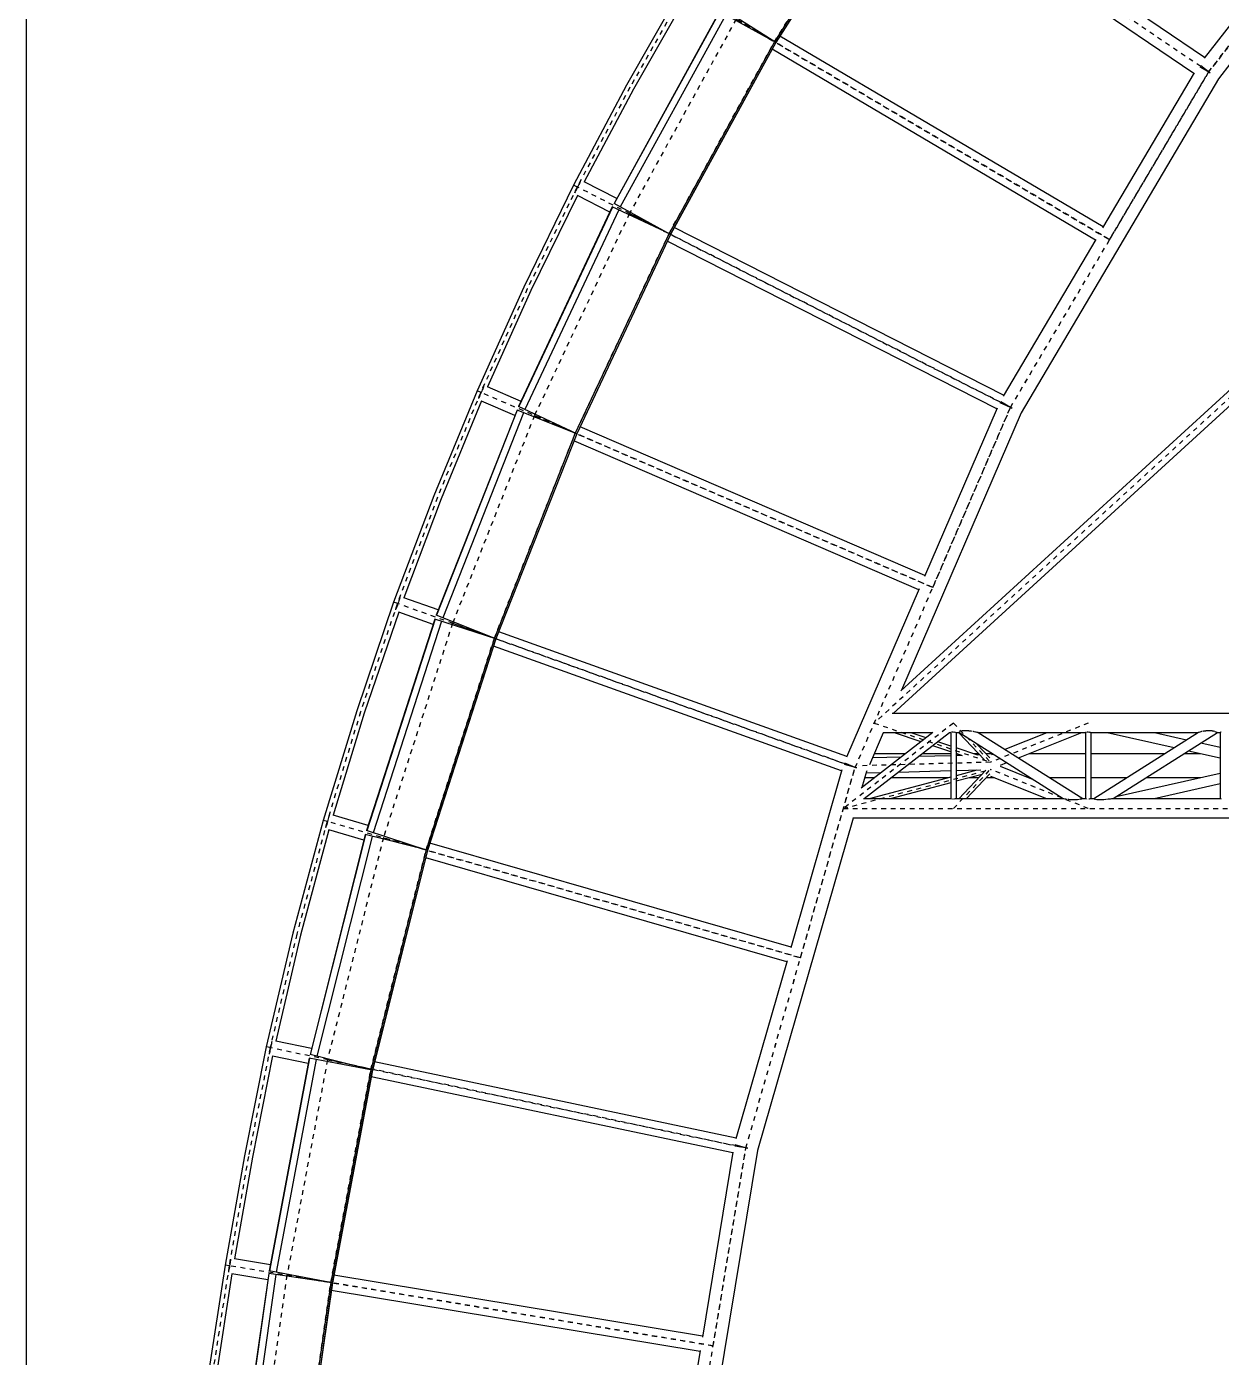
# Model space of a CAD drawing. Header units: millimetres. Extents: x 149919 to 150445, y 136651 to 136866.
# Drawn here: x 150191.66 to 150216.85, y 136795.3 to 136823.36 of the extents above; entities that cross this region are included whole.
import ezdxf

# ---------------------------------------------------------------- set-up
doc = ezdxf.new("R2010")
doc.units = ezdxf.units.MM
doc.header["$LTSCALE"] = 0.25
doc.linetypes.add('CENTER', pattern=[50.8, 31.75, -6.35, 6.35, -6.35])
doc.linetypes.add('XKITLINE00', pattern=[0])

# ---------------------------------------------------------------- blocks, each defined once
blk = doc.blocks.new('çatıı')
at = {"color": 8, "linetype": 'CENTER'}
for p, q in [((7476.9, 17203.1), (7977.9, 17849.7)), ((7476.9, 17203.1), (7977.9, 17849.7)), ((7476.9, 17203.1), (6629, 17778.9)), ((7476.9, 17203.1), (6731.1, 17709.5)), ((6561.5, 17267), (6808.7, 17656.9)), ((6374.4, 17377.5), (6256.8, 17170.9)), ((7268.1, 16849.5), (6374.4, 17377.5)), ((7602.2, 17364.7), (7476.9, 17203.1)), ((6480.8, 17314.6), (6255.7, 16904.8)), ((6480.8, 17314.6), (7268.1, 16849.5)), ((8366.9, 17290.3), (6771.7, 15830.3)), ((6339.3, 16862.3), (6561.5, 17267)), ((7059.2, 16496), (7476.9, 17203.1)), ((7059.2, 16496), (7476.9, 17203.1)), ((7268.1, 16849.5), (7476.9, 17203.1)), ((6256.8, 17170.9), (6145.7, 16960.8)), ((6145.7, 16960.8), (6040.5, 16745.9)), ((7059.2, 16496), (6145.7, 16960.8)), ((6255.7, 16904.8), (6055.6, 16478.7)), ((6255.7, 16904.8), (7059.2, 16496)), ((6141.7, 16441.6), (6339.3, 16862.3)), ((7059.2, 16496), (7268.1, 16849.5)), ((6040.5, 16745.9), (5942.2, 16527.7)), ((5942.2, 16527.7), (5850.9, 16306.5)), ((6895.4, 16116.4), (5942.2, 16527.7)), ((6055.6, 16478.7), (5882.9, 16040.9)), ((6055.6, 16478.7), (6895.4, 16116.4)), ((6731.6, 15736.8), (7059.2, 16496)), ((6731.6, 15736.8), (7059.2, 16496)), ((6895.4, 16116.4), (7059.2, 16496)), ((5971.1, 16009.3), (6141.7, 16441.6)), ((5850.9, 16306.5), (5766.6, 16082.5)), ((6731.6, 15736.8), (6895.4, 16116.4)), ((5766.6, 16082.5), (5688.8, 15853.9)), ((6731.6, 15736.8), (5766.6, 16082.5)), ((5882.9, 16040.9), (5737, 15588.7)), ((5882.9, 16040.9), (6731.6, 15736.8)), ((5827.2, 15563), (5971.1, 16009.3)), ((5688.8, 15853.9), (5618.4, 15622.9)), ((6938.8, 15830.3), (6706.7, 15650.3)), ((6771.7, 15830.3), (7017.1, 15747.8)), ((6938.8, 15830.3), (7017.1, 15747.8)), ((7223, 15830.3), (7017.1, 15747.8)), ((7017.1, 15747.8), (6739.2, 15740.3)), ((6501.3, 14934.7), (6731.6, 15736.8)), ((6501.3, 14934.7), (6731.6, 15736.8)), ((6616.5, 15335.7), (6731.6, 15736.8)), ((6706.7, 15650.3), (7017.1, 15732.8)), ((6938.8, 15650.3), (7017.1, 15732.8)), ((7223, 15650.3), (7017.1, 15732.8)), ((6706.7, 15650.3), (7574.7, 15650.3)), ((5618.4, 15622.9), (5554.5, 15385.5)), ((6616.5, 15335.7), (5618.4, 15622.9)), ((5737, 15588.7), (5619.2, 15120.6)), ((5737, 15588.7), (6616.5, 15335.7)), ((5710.5, 15099.5), (5827.2, 15563)), ((5554.5, 15385.5), (5498.4, 15146.1)), ((6501.3, 14934.7), (6616.5, 15335.7)), ((5498.4, 15146.1), (5452.6, 14916.7)), ((6501.3, 14934.7), (5498.4, 15146.1)), ((5619.2, 15120.6), (5533.8, 14666.2)), ((5619.2, 15120.6), (6501.3, 14934.7)), ((5626.2, 14651), (5710.5, 15099.5)), ((6363.3, 14100.3), (6501.3, 14934.7)), ((6363.3, 14100.3), (6501.3, 14934.7)), ((6432.3, 14517.5), (6501.3, 14934.7)), ((5452.6, 14916.7), (5411.9, 14686.4)), ((5411.9, 14686.4), (5376.3, 14455.4)), ((6432.3, 14517.5), (5411.9, 14686.4)), ((5533.8, 14666.2), (5468.4, 14208.7)), ((5533.8, 14666.2), (6432.4, 14517.5)), ((5561.1, 14196.1), (5626.2, 14651)), ((6363.3, 14100.3), (6432.3, 14517.5))]:
    blk.add_line(p, q, dxfattribs=at)
at = {"color": 8, "linetype": 'XKITLINE00'}
for p, q in [((6808.7, 17656.9), (6561.5, 17267)), ((6811.3, 17655), (6564.3, 17265.4)), ((6811.5, 17655), (6564.4, 17265.3)), ((7445.5, 17199.9), (6800.6, 17637.8)), ((7468.3, 17233.4), (6878.1, 17634.3)), ((6367.2, 17381.7), (6249.4, 17175)), ((6373.7, 17359.2), (6264.1, 17166.9)), ((7569, 17363.4), (7467.5, 17232.4)), ((6445.7, 17330.6), (6223.5, 16925.9)), ((6446.1, 17330.3), (6223.9, 16925.7)), ((6458.7, 17323.4), (6236.5, 16918.8)), ((6564.3, 17265.4), (6445.7, 17330.6)), ((6564.2, 17265.2), (6449.9, 17337.7)), ((6561.5, 17267), (6339.3, 16862.3)), ((6564.2, 17265.2), (6342.2, 16861)), ((6564.4, 17265.3), (6342.3, 16860.8)), ((7254.4, 16876.3), (6573, 17278.9)), ((7254.4, 16876.3), (6573, 17278.9)), ((7549.9, 17255.8), (7498, 17188.8)), ((7238, 16848.5), (6556.6, 17251.1)), ((7238, 16848.5), (6556.6, 17251.1)), ((7446.3, 17201.1), (7253.4, 16874.7)), ((7480.4, 17201.1), (7459.1, 17213.6)), ((7480.1, 17200.6), (7460.6, 17215.8)), ((7472.1, 17206.8), (7471.7, 17206.2)), ((7472.4, 17206.6), (7472, 17206)), ((6249.4, 17175), (6138.2, 16964.6)), ((7498, 17188.8), (7081.9, 16484.4)), ((6264.1, 17166.9), (6160.7, 16971.2)), ((6138.2, 16964.6), (6032.9, 16749.4)), ((6146.5, 16960.4), (6138.2, 16964.6)), ((6146.5, 16960.4), (6138.2, 16964.6)), ((6140.1, 16948.6), (6139.9, 16948.3)), ((6141.1, 16950.3), (6140.1, 16948.6)), ((6140.3, 16949), (6140.2, 16948.9)), ((6141.3, 16950.7), (6140.3, 16949)), ((6142.3, 16952.4), (6141.1, 16950.3)), ((6142.4, 16952.7), (6141.3, 16950.7)), ((6143.7, 16954.9), (6142.3, 16952.4)), ((6143.8, 16955.1), (6142.4, 16952.7)), ((6145.1, 16957.6), (6143.7, 16954.9)), ((6145.1, 16957.7), (6143.8, 16955.1)), ((6146.6, 16960.4), (6145.1, 16957.6)), ((6146.5, 16960.4), (6145.1, 16957.7)), ((6147.9, 16963.1), (6146.5, 16960.4)), ((6148, 16963.2), (6146.6, 16960.4)), ((6149.2, 16965.7), (6147.9, 16963.1)), ((6149.3, 16965.9), (6148, 16963.2)), ((6150.3, 16968.2), (6149.2, 16965.7)), ((6150.5, 16968.4), (6149.3, 16965.9)), ((6151.3, 16970.3), (6150.3, 16968.2)), ((6151.5, 16970.7), (6150.5, 16968.4)), ((6152, 16972.1), (6151.3, 16970.3)), ((6152.2, 16972.5), (6151.5, 16970.7)), ((6152.1, 16972.3), (6152, 16972.1)), ((6152.4, 16972.8), (6152.2, 16972.5)), ((6229.2, 16936.4), (6160.7, 16971.3)), ((6219.7, 16918.5), (6022.1, 16497.8)), ((6220.1, 16918.3), (6022.5, 16497.6)), ((6146.1, 16942.5), (6048.1, 16742.3)), ((6214.6, 16907.6), (6146, 16942.5)), ((6342.2, 16861), (6219.7, 16918.5)), ((6342.1, 16860.8), (6223.5, 16925.9)), ((6233.1, 16912.2), (6035.5, 16491.4)), ((6339.3, 16862.3), (6141.7, 16441.6)), ((7044.7, 16521.4), (6350, 16874.9)), ((7044.7, 16521.4), (6350, 16874.9)), ((6342.1, 16860.8), (6144.7, 16440.4)), ((6342.3, 16860.8), (6144.8, 16440.3)), ((7030.1, 16492.7), (6335.4, 16846.2)), ((7030.1, 16492.6), (6335.4, 16846.2)), ((7239, 16850.2), (7043.8, 16519.8)), ((7808.9, 16796.1), (6828.2, 15898.5)), ((7821.2, 16774.3), (6811.9, 15850.6)), ((6032.9, 16749.4), (5934.5, 16531)), ((6048.1, 16742.3), (5956.6, 16539)), ((5934.5, 16531), (5843.1, 16309.6)), ((5943.1, 16527.3), (5934.5, 16531)), ((5943.1, 16527.3), (5934.5, 16531)), ((5943.2, 16527.3), (5941.9, 16524.4)), ((5943.1, 16527.3), (5941.9, 16524.5)), ((5944.3, 16530.1), (5943.1, 16527.3)), ((5944.4, 16530.2), (5943.2, 16527.3)), ((5945.4, 16532.8), (5944.3, 16530.1)), ((5945.5, 16533), (5944.4, 16530.2)), ((5946.4, 16535.3), (5945.4, 16532.8)), ((5946.6, 16535.6), (5945.5, 16533)), ((5947.2, 16537.5), (5946.4, 16535.3)), ((5947.4, 16537.9), (5946.6, 16535.6)), ((5947.9, 16539.4), (5947.2, 16537.5)), ((5948.1, 16539.8), (5947.4, 16537.9)), ((5947.9, 16539.5), (5947.9, 16539.4)), ((5948.2, 16540.1), (5948.1, 16539.8)), ((6027.2, 16508.6), (5956.6, 16539.1)), ((5943.8, 16509.5), (5858.7, 16303.4)), ((5937.4, 16515.1), (5937.3, 16514.8)), ((5938.4, 16516.9), (5937.4, 16515.1)), ((5937.6, 16515.5), (5937.5, 16515.4)), ((5938.5, 16517.3), (5937.6, 16515.5)), ((5939.4, 16519.1), (5938.4, 16516.9)), ((5939.5, 16519.4), (5938.5, 16517.3)), ((5940.6, 16521.6), (5939.4, 16519.1)), ((5940.7, 16521.8), (5939.5, 16519.4)), ((5941.9, 16524.4), (5940.6, 16521.6)), ((5941.9, 16524.5), (5940.7, 16521.8)), ((6014.4, 16478.9), (5943.8, 16509.4)), ((6144.6, 16440.2), (6022.1, 16497.8)), ((7059.2, 16496), (7037.6, 16505.3)), ((7059.2, 16496), (7038.9, 16507.9)), ((7055, 16498.4), (7054.7, 16497.9)), ((7055.2, 16498.3), (7054.9, 16497.8)), ((6018.8, 16490.1), (5848.2, 16057.7)), ((6019.2, 16489.9), (5848.7, 16057.6)), ((6032.6, 16484.6), (5862.1, 16052.3)), ((6144.7, 16440.4), (6018.8, 16490.1)), ((7081.9, 16484.4), (6829.6, 15899.8)), ((7030.8, 16494.3), (6877.7, 16139.5)), ((7062.6, 16493.9), (7059.2, 16496)), ((7062.8, 16494.4), (7059.2, 16496)), ((6141.7, 16441.6), (5971.1, 16009.3)), ((6878.4, 16141.2), (6151.6, 16454.9)), ((6878.5, 16141.3), (6151.6, 16454.9)), ((6144.6, 16440.2), (5974.2, 16008.3)), ((6144.8, 16440.3), (5974.3, 16008.1)), ((6865.7, 16111.6), (6138.8, 16425.2)), ((6865.7, 16111.6), (6138.9, 16425.3)), ((5843.1, 16309.6), (5758.7, 16085.3)), ((5858.7, 16303.4), (5780.2, 16094.7)), ((6866.4, 16113.3), (6713.3, 15758.6)), ((5758.7, 16085.3), (5680.8, 15856.5)), ((5767.6, 16082.2), (5758.7, 16085.3)), ((5767.6, 16082.2), (5758.7, 16085.3)), ((5765.5, 16076.6), (5764.5, 16074.1)), ((5766.5, 16079.2), (5765.4, 16076.4)), ((5766.5, 16079.3), (5765.5, 16076.6)), ((5767.6, 16082.2), (5766.5, 16079.2)), ((5767.6, 16082.2), (5766.5, 16079.3)), ((5768.6, 16085.1), (5767.6, 16082.2)), ((5768.6, 16085.1), (5767.6, 16082.2)), ((5769.6, 16088), (5768.6, 16085.1)), ((5769.5, 16087.8), (5768.6, 16085.1)), ((5770.3, 16090.4), (5769.5, 16087.8)), ((5770.5, 16090.7), (5769.6, 16088)), ((5771, 16092.7), (5770.3, 16090.4)), ((5771.2, 16093), (5770.5, 16090.7)), ((5771.5, 16094.5), (5771, 16092.7)), ((5771.7, 16095), (5771.2, 16093)), ((5771.6, 16094.7), (5771.5, 16094.5)), ((5771.8, 16095.3), (5771.7, 16095)), ((5852.6, 16068.9), (5780.2, 16094.8)), ((5769.4, 16064.4), (5696.8, 15851.3)), ((5845.4, 16049.8), (5701.4, 15603.6)), ((5845.9, 16049.7), (5701.9, 15603.4)), ((5762.6, 16069.7), (5762.5, 16069.4)), ((5763.5, 16071.5), (5762.6, 16069.7)), ((5762.8, 16070.1), (5762.7, 16070)), ((5763.6, 16071.9), (5762.8, 16070.1)), ((5764.4, 16073.8), (5763.5, 16071.5)), ((5764.5, 16074.1), (5763.6, 16071.9)), ((5765.4, 16076.4), (5764.4, 16073.8)), ((5841.7, 16038.4), (5769.3, 16064.4)), ((5974.2, 16008.3), (5845.4, 16049.8)), ((5974.1, 16008.1), (5848.2, 16057.7)), ((5859.6, 16045.3), (5715.6, 15599)), ((6714, 15760.2), (5980.2, 16023.1)), ((6714, 15760.2), (5980.2, 16023.1)), ((5971.1, 16009.3), (5827.2, 15563)), ((5974.2, 16008.1), (5830.3, 15562.2)), ((5974.3, 16008.1), (5830.4, 15562.1)), ((6703.2, 15729.8), (5969.3, 15992.7)), ((6703.2, 15729.9), (5969.4, 15992.8)), ((5680.8, 15856.5), (5610.3, 15625.2)), ((5696.8, 15851.3), (5631.1, 15636)), ((7574.7, 15850.6), (6809.7, 15850.6)), ((6895.2, 15810.2), (6744.5, 15693.4)), ((6930.5, 15810), (6750.7, 15670.6)), ((6790.8, 15810), (6761.8, 15742.7)), ((6894.8, 15810), (6790.4, 15810)), ((6870.5, 15791.1), (6814.3, 15810)), ((6881.3, 15799.4), (6849.9, 15810)), ((6933.1, 15810), (6930.5, 15810)), ((6933.1, 15810.3), (6933.1, 15810.2)), ((6933.1, 15810.2), (6933.1, 15670.6)), ((6933.4, 15810.5), (6933.3, 15810.4)), ((6933.7, 15810.6), (6933.4, 15810.5)), ((6934.2, 15810.9), (6933.7, 15810.6)), ((6935, 15811.1), (6934.2, 15810.9)), ((6937.1, 15811.4), (6936.5, 15811.3)), ((6938.8, 15811.3), (6937.1, 15811.4)), ((6938.9, 15811.3), (6938.8, 15811.3)), ((6940.6, 15811.1), (6940.4, 15811.1)), ((6942.2, 15810.7), (6940.6, 15811.1)), ((6942.3, 15810.6), (6942.2, 15810.7)), ((6943.4, 15810.4), (6942.3, 15810.6)), ((6943.5, 15810.4), (6943.4, 15810.4)), ((6944.2, 15810.1), (6943.8, 15810.3)), ((6944.2, 15810.1), (6944.3, 15810)), ((6944.5, 15810), (6944.3, 15810)), ((6950.5, 15810), (6944.5, 15810)), ((6944.5, 15810), (6944.5, 15670.6)), ((7170.5, 15670.6), (6950, 15810.3)), ((6950.2, 15810.7), (6950.1, 15810.4)), ((6950.5, 15811.1), (6950.2, 15810.7)), ((6950.2, 15810.7), (6950.2, 15810.7)), ((6950.3, 15810), (7004.1, 15753.2)), ((6950.8, 15811.5), (6950.6, 15811.3)), ((6951.7, 15811.9), (6950.8, 15811.5)), ((6952.2, 15812.4), (6951.7, 15811.9)), ((6952.6, 15812.6), (6952.2, 15812.4)), ((6954.3, 15813.2), (6953.4, 15812.9)), ((6956.8, 15813.7), (6954.3, 15813.2)), ((6957.4, 15813.9), (6956.8, 15813.7)), ((6961.2, 15814.3), (6957.4, 15813.9)), ((6965.8, 15814.2), (6961.2, 15814.3)), ((6971, 15813.8), (6965.8, 15814.2)), ((6971.6, 15813.7), (6971, 15813.8)), ((6976.2, 15813.1), (6971.6, 15813.7)), ((6977.7, 15812.9), (6976.2, 15813.1)), ((6981.3, 15812.3), (6979.5, 15812.6)), ((6982.9, 15811.9), (6981.3, 15812.3)), ((6985.5, 15811.4), (6982.9, 15811.9)), ((6986, 15811.3), (6985.5, 15811.4)), ((6988.8, 15810.7), (6986.9, 15811.1)), ((6988.9, 15810.6), (6988.8, 15810.7)), ((6990.1, 15810.4), (6988.9, 15810.6)), ((6990.8, 15810.2), (6990.6, 15810.3)), ((6991.1, 15810), (6990.8, 15810.2)), ((6991.2, 15810), (6991.1, 15810)), ((7211.3, 15670.6), (6991.2, 15810)), ((7217.3, 15810), (6991.3, 15810)), ((7135.7, 15810), (7047.2, 15774.5)), ((7208.9, 15810), (7075.6, 15756.6)), ((7217.3, 15810.3), (7217.3, 15810.3)), ((7217.3, 15810.3), (7217.3, 15670.6)), ((7217.6, 15810.6), (7217.4, 15810.4)), ((7217.9, 15810.7), (7217.6, 15810.6)), ((7218.4, 15810.9), (7217.9, 15810.7)), ((7219, 15811.1), (7218.4, 15810.9)), ((7221.2, 15811.4), (7220.3, 15811.3)), ((7223, 15811.4), (7221.2, 15811.4)), ((7223.3, 15811.3), (7223, 15811.4)), ((7226.3, 15810.7), (7224.7, 15811.1)), ((7226.5, 15810.7), (7226.3, 15810.7)), ((7227.6, 15810.4), (7226.5, 15810.7)), ((7227.7, 15810.4), (7227.6, 15810.4)), ((7228.4, 15810.1), (7228, 15810.3)), ((7228.4, 15810.1), (7228.5, 15810)), ((7228.7, 15810), (7228.5, 15810)), ((7454.7, 15810), (7228.7, 15810)), ((7228.7, 15810), (7228.7, 15670.6)), ((7455.2, 15810.3), (7234.6, 15670.6)), ((7404.4, 15778.1), (7263.2, 15810)), ((7495.5, 15810), (7275.4, 15670.6)), ((7430.5, 15794.6), (7362.5, 15810)), ((7455.9, 15810.7), (7455.4, 15810.4)), ((7457.2, 15811.1), (7456, 15810.7)), ((7458.4, 15811.5), (7457.9, 15811.3)), ((7460.2, 15811.9), (7458.4, 15811.5)), ((7461.9, 15812.4), (7460.2, 15811.9)), ((7462.9, 15812.6), (7461.9, 15812.4)), ((7466.2, 15813.2), (7464.5, 15812.9)), ((7469.9, 15813.7), (7466.2, 15813.2)), ((7470.9, 15813.9), (7469.9, 15813.7)), ((7475.7, 15814.3), (7470.9, 15813.9)), ((7480.2, 15814.2), (7475.7, 15814.3)), ((7484, 15813.8), (7480.2, 15814.2)), ((7484.4, 15813.7), (7484, 15813.8)), ((7487.4, 15813.2), (7484.4, 15813.7)), ((7488.3, 15812.9), (7487.4, 15813.2)), ((7490.1, 15812.3), (7489.3, 15812.6)), ((7490.8, 15811.9), (7490.1, 15812.3)), ((7492.3, 15811.5), (7490.8, 15811.9)), ((7492.5, 15811.3), (7492.3, 15811.5)), ((7493.8, 15810.7), (7492.9, 15811.1)), ((7494.6, 15810.4), (7493.8, 15810.7)), ((7493.8, 15810.7), (7493.8, 15810.7)), ((7495, 15810.2), (7494.9, 15810.3)), ((7495, 15810.2), (7495.1, 15810)), ((7495.5, 15810), (7495.1, 15810)), ((7501.4, 15810), (7495.5, 15810)), ((7501.4, 15810.3), (7501.4, 15670.6)), ((7501.7, 15810.6), (7501.5, 15810.4)), ((7502.1, 15810.7), (7501.7, 15810.6)), ((7502.5, 15811), (7502.1, 15810.7)), ((7503.1, 15811.1), (7502.5, 15811)), ((6933.1, 15770), (6895.3, 15782.7)), ((6933.1, 15782), (6906.1, 15791.1)), ((6990.5, 15762.7), (6944.5, 15778.2)), ((6989.1, 15785.5), (7015.8, 15757.4)), ((7501.4, 15756.2), (7434.4, 15771.3)), ((7501.4, 15778.6), (7460.5, 15787.8)), ((6735.4, 15735.7), (6709, 15743.3)), ((6735.2, 15735.2), (6710, 15746.1)), ((6828.8, 15758.8), (6768, 15757.1)), ((6837.7, 15765.7), (6771.7, 15765.7)), ((6933.1, 15761.6), (6865.7, 15759.8)), ((6933.1, 15765.7), (6873.3, 15765.7)), ((6958.3, 15761.6), (6944.5, 15766.2)), ((6946, 15765.7), (6944.5, 15765.7)), ((6956.3, 15762.2), (6944.5, 15761.9)), ((6992.3, 15765.7), (6981.7, 15765.7)), ((6994.6, 15763.3), (6989.3, 15763.1)), ((7020.4, 15765.7), (7007.9, 15765.7)), ((7022.3, 15764.5), (7019.3, 15763.3)), ((7050.6, 15746.5), (7037.1, 15741.1)), ((7217.3, 15765.7), (7098.3, 15765.7)), ((7384.8, 15765.7), (7228.7, 15765.7)), ((7459.3, 15765.7), (7425.6, 15765.7)), ((6703.6, 15731.5), (6596, 15356.5)), ((6727.1, 15738.7), (6726.9, 15738.1)), ((6727.3, 15738.6), (6727.1, 15738.1)), ((6727.9, 15738.4), (6728, 15737.8)), ((6728.6, 15738.1), (6728.6, 15737.6)), ((6755.5, 15728.2), (6745.8, 15694.4)), ((6772.2, 15714.9), (6751.7, 15714.9)), ((6785.9, 15725.4), (6754.5, 15724.6)), ((6756.2, 15729.8), (6755.5, 15728.2)), ((6933.1, 15716.3), (6760.9, 15670.6)), ((6927.6, 15714.9), (6807.8, 15714.9)), ((6933.1, 15729.4), (6822.8, 15726.4)), ((6996.3, 15731.1), (6944.5, 15729.7)), ((6987.9, 15730.9), (6944.5, 15719.4)), ((6999.2, 15722.1), (6944.5, 15707.6)), ((7007.4, 15730.8), (6950.3, 15670.6)), ((7015.9, 15723.3), (6965.9, 15670.6)), ((6992.3, 15714.9), (6971.9, 15714.9)), ((7025.1, 15714.9), (7007.9, 15714.9)), ((7135.6, 15670.6), (7017.8, 15717.8)), ((7104.3, 15712.5), (7038.1, 15739)), ((7100.6, 15714.9), (7098.5, 15714.9)), ((7217.3, 15714.9), (7141.4, 15714.9)), ((7304.6, 15714.9), (7228.7, 15714.9)), ((7501.4, 15724.4), (7282.1, 15674.8)), ((7459.5, 15714.9), (7345.4, 15714.9)), ((6933.1, 15704.6), (6805.3, 15670.6)), ((7501.4, 15702), (7362.3, 15670.6)), ((6933.2, 15670.6), (6749.4, 15670.6)), ((6933.4, 15670.5), (6933.3, 15670.5)), ((6933.7, 15670.5), (6933.4, 15670.5)), ((6934.2, 15670.4), (6933.7, 15670.5)), ((6935.1, 15670.3), (6934.2, 15670.4)), ((6937.1, 15670.2), (6936.6, 15670.2)), ((6938.8, 15670.2), (6937.1, 15670.2)), ((6940.6, 15670.3), (6940.3, 15670.3)), ((6942.2, 15670.5), (6940.6, 15670.3)), ((6942.3, 15670.5), (6942.2, 15670.5)), ((6943.4, 15670.5), (6942.3, 15670.5)), ((6943.5, 15670.5), (6943.4, 15670.5)), ((7170.7, 15670.6), (6943.6, 15670.6)), ((7171.4, 15670.5), (7170.8, 15670.5)), ((7171.6, 15670.5), (7171.4, 15670.5)), ((7172.8, 15670.3), (7171.6, 15670.5)), ((7174, 15670.1), (7173.5, 15670.2)), ((7175.7, 15669.9), (7174, 15670.1)), ((7177.6, 15669.6), (7175.7, 15669.9)), ((7178.8, 15669.4), (7177.6, 15669.6)), ((7182, 15669), (7180.4, 15669.2)), ((7185.6, 15668.7), (7182, 15669)), ((7186.7, 15668.6), (7185.6, 15668.7)), ((7191.6, 15668.3), (7186.7, 15668.6)), ((7196.2, 15668.3), (7191.6, 15668.3)), ((7200.1, 15668.7), (7196.2, 15668.3)), ((7200.3, 15668.7), (7200.1, 15668.7)), ((7203.6, 15669.1), (7200.3, 15668.7)), ((7204.1, 15669.2), (7203.6, 15669.1)), ((7206.3, 15669.7), (7205.1, 15669.4)), ((7206.9, 15669.9), (7206.3, 15669.7)), ((7208.6, 15670.2), (7206.9, 15669.9)), ((7208.6, 15670.2), (7208.6, 15670.2)), ((7210, 15670.5), (7209, 15670.3)), ((7210.1, 15670.5), (7210, 15670.5)), ((7210.7, 15670.5), (7210.1, 15670.5)), ((7217.4, 15670.6), (7210.8, 15670.6)), ((7217.6, 15670.6), (7217.4, 15670.5)), ((7217.9, 15670.6), (7217.6, 15670.6)), ((7217.9, 15670.6), (7217.8, 15670.5)), ((7218.4, 15670.4), (7217.9, 15670.6)), ((7219.4, 15670.3), (7218.4, 15670.4)), ((7221.4, 15670.2), (7221.2, 15670.2)), ((7221.2, 15670.2), (7221.2, 15670.2)), ((7224.7, 15670.3), (7224.2, 15670.3)), ((7226.3, 15670.5), (7224.7, 15670.3)), ((7226.5, 15670.6), (7226.3, 15670.5)), ((7227.6, 15670.5), (7226.5, 15670.6)), ((7234.7, 15670.6), (7227.7, 15670.6)), ((7234.8, 15670.6), (7234.7, 15670.6)), ((7235.1, 15670.3), (7234.7, 15670.5)), ((7235.3, 15670.2), (7235.2, 15670.2)), ((7236.1, 15670), (7235.3, 15670.2)), ((7236.6, 15669.7), (7236.1, 15670)), ((7237.5, 15669.4), (7236.6, 15669.7)), ((7238.7, 15669.1), (7238.2, 15669.2)), ((7241.1, 15668.8), (7238.7, 15669.1)), ((7241.7, 15668.7), (7241.1, 15668.8)), ((7245.4, 15668.4), (7241.7, 15668.7)), ((7250, 15668.4), (7245.4, 15668.4)), ((7255.1, 15668.8), (7250, 15668.4)), ((7255.6, 15668.8), (7255.1, 15668.8)), ((7260.2, 15669.2), (7255.6, 15668.8)), ((7260.6, 15669.2), (7260.2, 15669.2)), ((7265.2, 15669.8), (7262.3, 15669.4)), ((7266.7, 15670), (7265.2, 15669.8)), ((7269.2, 15670.2), (7266.7, 15670)), ((7272.5, 15670.6), (7270.1, 15670.3)), ((7272.6, 15670.6), (7272.4, 15670.6)), ((7272.7, 15670.6), (7272.5, 15670.6)), ((7273.5, 15670.6), (7272.7, 15670.6)), ((7501.6, 15670.6), (7273.8, 15670.6)), ((7501.7, 15670.6), (7501.6, 15670.6)), ((7502, 15670.6), (7501.7, 15670.6)), ((7502.5, 15670.4), (7502, 15670.6)), ((7502.1, 15670.6), (7502, 15670.6)), ((7503.7, 15670.3), (7502.5, 15670.4)), ((5620.9, 15628.4), (5620.1, 15625.6)), ((5621, 15628.6), (5620.2, 15625.6)), ((5621.5, 15631), (5620.9, 15628.4)), ((5621.6, 15631.3), (5621, 15628.6)), ((5622.1, 15633.3), (5621.5, 15631)), ((5622.2, 15633.7), (5621.6, 15631.3)), ((5622.5, 15635.2), (5622.1, 15633.3)), ((5622.6, 15635.6), (5622.2, 15633.7)), ((5622.5, 15635.4), (5622.5, 15635.2)), ((5622.7, 15636), (5622.6, 15635.6)), ((5705, 15614.8), (5631.1, 15636)), ((6727.3, 15630), (6526.1, 14929.1)), ((7574.7, 15630), (6726.8, 15630)), ((5610.3, 15625.2), (5546.3, 15387.5)), ((5622.2, 15605), (5562.6, 15383.4)), ((5619.3, 15622.6), (5610.3, 15625.2)), ((5619.3, 15622.6), (5610.3, 15625.2)), ((5615.2, 15609.8), (5615.1, 15609.5)), ((5615.9, 15611.7), (5615.2, 15609.8)), ((5615.3, 15610.3), (5615.2, 15610.1)), ((5616, 15612.1), (5615.3, 15610.3)), ((5616.7, 15614), (5615.9, 15611.7)), ((5616.7, 15614.3), (5616, 15612.1)), ((5617.6, 15616.9), (5616.7, 15614.3)), ((5617.5, 15616.7), (5616.7, 15614)), ((5618.4, 15619.6), (5617.5, 15616.7)), ((5618.4, 15619.7), (5617.6, 15616.9)), ((5619.3, 15622.6), (5618.4, 15619.6)), ((5619.3, 15622.6), (5618.4, 15619.7)), ((5620.2, 15625.6), (5619.3, 15622.6)), ((5620.1, 15625.6), (5619.3, 15622.6)), ((5696.1, 15583.7), (5622.2, 15605)), ((5830.2, 15562), (5701.4, 15603.6)), ((5699, 15595.2), (5582.4, 15131.7)), ((5699.5, 15595.1), (5582.9, 15131.6)), ((5713.5, 15591.6), (5596.8, 15128.1)), ((5830.3, 15562.2), (5699, 15595.2)), ((6596.5, 15358.3), (5835.3, 15577.3)), ((6596.5, 15358.2), (5835.3, 15577.2)), ((5827.2, 15563), (5710.5, 15099.5)), ((5830.2, 15562), (5713.7, 15098.9)), ((5830.4, 15562.1), (5713.8, 15098.8)), ((6587.6, 15327.3), (5826.4, 15546.3)), ((6587.6, 15327.2), (5826.4, 15546.2)), ((5546.3, 15387.5), (5490.1, 15147.9)), ((5562.6, 15383.4), (5510.3, 15160)), ((6588.1, 15329.1), (6480.4, 14953.8)), ((5500.5, 15151.7), (5499.9, 15148.9)), ((5500.5, 15151.9), (5500, 15149)), ((5501, 15154.7), (5500.5, 15151.9)), ((5500.9, 15154.4), (5500.5, 15151.7)), ((5501.3, 15156.7), (5500.9, 15154.4)), ((5501.4, 15157.1), (5501, 15154.7)), ((5501.6, 15158.7), (5501.3, 15156.7)), ((5501.7, 15159.1), (5501.4, 15157.1)), ((5501.6, 15158.8), (5501.6, 15158.7)), ((5501.7, 15159.4), (5501.7, 15159.1)), ((5585.5, 15144.2), (5510.3, 15160.1)), ((5490.1, 15147.8), (5444.4, 14918.3)), ((5503.4, 15128.6), (5460.9, 14915.2)), ((5498.4, 15146.1), (5490.1, 15147.9)), ((5498.4, 15146.1), (5490.1, 15147.8)), ((5496.1, 15132.8), (5496, 15132.5)), ((5496.7, 15134.8), (5496.1, 15132.8)), ((5496.8, 15135.2), (5496.2, 15133.3)), ((5496.2, 15133.3), (5496.2, 15133.1)), ((5580.7, 15123.9), (5496.3, 14675.4)), ((5497.3, 15137.1), (5496.7, 15134.8)), ((5497.4, 15137.4), (5496.8, 15135.2)), ((5581.1, 15123.8), (5496.8, 14675.3)), ((5498, 15139.9), (5497.3, 15137.1)), ((5497.4, 15146.3), (5497.4, 15146.3)), ((5497.4, 15146.3), (5497.4, 15146.3)), ((5498, 15140.1), (5497.4, 15137.4)), ((5498.7, 15142.9), (5498, 15140.1)), ((5498.7, 15142.8), (5498, 15139.9)), ((5499.3, 15145.9), (5498.4, 15146.1)), ((5499.3, 15145.9), (5498.4, 15146.1)), ((5499.4, 15145.9), (5498.7, 15142.8)), ((5499.3, 15145.9), (5498.7, 15142.9)), ((5499.9, 15148.9), (5499.3, 15145.9)), ((5500, 15149), (5499.4, 15145.9)), ((5578.6, 15112.7), (5503.4, 15128.5)), ((5713.7, 15098.9), (5580.7, 15123.9)), ((5713.6, 15098.7), (5582.4, 15131.7)), ((5595.3, 15121.2), (5510.9, 14672.7)), ((5710.5, 15099.5), (5626.2, 14651)), ((5713.6, 15098.7), (5629.4, 14650.5)), ((5713.8, 15098.8), (5629.5, 14650.4)), ((6480.9, 14955.5), (5718.2, 15116.3)), ((6480.9, 14955.5), (5718.2, 15116.2)), ((6473.8, 14924), (5711.2, 15084.8)), ((6473.8, 14924), (5711.2, 15084.7)), ((6526.1, 14929.1), (6407.3, 14210.6)), ((6505.2, 14934.1), (6478.2, 14938.5)), ((6505.1, 14933.6), (6478.7, 14941.2)), ((6496.7, 14936), (6496.6, 14935.5)), ((6496.8, 14936), (6496.7, 14935.5)), ((5444.4, 14918.3), (5403.6, 14687.8)), ((5460.9, 14915.2), (5423, 14700.9)), ((6474.1, 14925.9), (6409.6, 14535.7)), ((5403.6, 14687.8), (5368, 14456.6)), ((5412.9, 14686.3), (5403.6, 14687.8)), ((5412.9, 14686.3), (5403.6, 14687.8)), ((5410.8, 14675.4), (5410.3, 14673.5)), ((5410.7, 14675), (5410.3, 14673.1)), ((5411.3, 14677.4), (5410.7, 14675)), ((5411.3, 14677.7), (5410.8, 14675.4)), ((5411.8, 14680.4), (5411.3, 14677.7)), ((5411.8, 14680.2), (5411.3, 14677.4)), ((5412.4, 14683.3), (5411.8, 14680.4)), ((5412.4, 14683.2), (5411.8, 14680.2)), ((5412.9, 14686.3), (5412.4, 14683.2)), ((5412.9, 14686.3), (5412.4, 14683.3)), ((5413.4, 14689.4), (5412.9, 14686.3)), ((5413.4, 14689.3), (5412.9, 14686.3)), ((5413.8, 14692.4), (5413.4, 14689.4)), ((5413.8, 14692.2), (5413.4, 14689.3)), ((5414.2, 14695.1), (5413.8, 14692.4)), ((5414.1, 14694.8), (5413.8, 14692.2)), ((5414.4, 14697.2), (5414.1, 14694.8)), ((5414.5, 14697.6), (5414.2, 14695.1)), ((5414.6, 14699.1), (5414.4, 14697.2)), ((5414.7, 14699.6), (5414.5, 14697.6)), ((5414.6, 14699.3), (5414.6, 14699.1)), ((5414.7, 14699.9), (5414.7, 14699.6)), ((5498.8, 14688.4), (5423, 14701)), ((5629.3, 14650.4), (5496.3, 14675.4)), ((5417.7, 14669.1), (5384.6, 14454.2)), ((5410.3, 14673.1), (5410.2, 14672.8)), ((5410.3, 14673.5), (5410.3, 14673.4)), ((5493.5, 14656.5), (5417.7, 14669.1)), ((5495.4, 14669.7), (5430.4, 14214.8)), ((5495.9, 14669.6), (5430.8, 14214.7)), ((5510.1, 14667.6), (5445.1, 14212.7)), ((5629.4, 14650.5), (5495.4, 14669.7)), ((5626.2, 14651), (5561.1, 14196.1)), ((5629.3, 14650.4), (5564.4, 14195.7)), ((5629.5, 14650.5), (5564.5, 14195.6)), ((5629.4, 14650.5), (5629.3, 14650.4)), ((5629.5, 14650.4), (5629.3, 14650.4)), ((5629.5, 14650.5), (5629.4, 14650.5)), ((5629.4, 14650.5), (5629.4, 14650.5)), ((6409.9, 14537.6), (5632.5, 14666.3)), ((6409.9, 14537.6), (5632.5, 14666.3)), ((6404.6, 14505.7), (5627.2, 14634.4)), ((6404.6, 14505.7), (5627.2, 14634.4)), ((6404.9, 14507.6), (6340.4, 14117.4))]:
    blk.add_line(p, q, dxfattribs=at)
for centre in [(6561.5, 17267), (6561.5, 17267), (7476.9, 17203.1), (7476.9, 17203.1), (7476.9, 17203.1), (7476.9, 17203.1), (7476.9, 17203.1), (7476.9, 17203.1), (7476.9, 17203.1), (7476.9, 17203.1), (7476.9, 17203.1), (6256.8, 17170.9), (6256.8, 17170.9), (6145.7, 16960.8), (6145.7, 16960.8), (6145.7, 16960.8), (6255.7, 16904.8), (6255.7, 16904.8), (6255.7, 16904.8), (6339.3, 16862.3), (6339.3, 16862.3), (7268.1, 16849.5), (7268.1, 16849.5), (7268.1, 16849.5), (7268.1, 16849.5), (7268.1, 16849.5), (6040.5, 16745.9), (6040.5, 16745.9), (5942.2, 16527.7), (5942.2, 16527.7), (5942.2, 16527.7), (6055.6, 16478.7), (6055.6, 16478.7), (6055.6, 16478.7), (7059.2, 16496), (7059.2, 16496), (7059.2, 16496), (7059.2, 16496), (7059.2, 16496), (7059.2, 16496), (7059.2, 16496), (7059.2, 16496), (7059.2, 16496), (6141.7, 16441.6), (6141.7, 16441.6), (5850.9, 16306.5), (5850.9, 16306.5), (6895.4, 16116.4), (6895.4, 16116.4), (6895.4, 16116.4), (6895.4, 16116.4), (6895.4, 16116.4), (5766.6, 16082.5), (5766.6, 16082.5), (5766.6, 16082.5), (5882.9, 16040.9), (5882.9, 16040.9), (5882.9, 16040.9), (5971.1, 16009.3), (5971.1, 16009.3), (5688.8, 15853.9), (5688.8, 15853.9), (6771.7, 15830.3), (6771.7, 15830.3), (6938.8, 15830.3), (6938.8, 15830.3), (7223, 15830.3), (6739.2, 15740.3), (7017.1, 15747.8), (7017.1, 15747.8), (7017.1, 15747.8), (7017.1, 15747.8), (6731.6, 15736.8), (6731.6, 15736.8), (6731.6, 15736.8), (6731.6, 15736.8), (6731.6, 15736.8), (6731.6, 15736.8), (6731.6, 15736.8), (6731.6, 15736.8), (6731.6, 15736.8), (7017.1, 15732.8), (7017.1, 15732.8), (7017.1, 15732.8), (6706.7, 15650.3), (6706.7, 15650.3), (6706.7, 15650.3), (6938.8, 15650.3), (7223, 15650.3), (5618.4, 15622.9), (5618.4, 15622.9), (5618.4, 15622.9), (5737, 15588.7), (5737, 15588.7), (5737, 15588.7), (5827.2, 15563), (5827.2, 15563), (5554.5, 15385.5), (5554.5, 15385.5), (6616.5, 15335.7), (6616.5, 15335.7), (6616.5, 15335.7), (6616.5, 15335.7), (6616.5, 15335.7), (5498.4, 15146.1), (5498.4, 15146.1), (5498.4, 15146.1), (5619.2, 15120.6), (5619.2, 15120.6), (5619.2, 15120.6), (5710.5, 15099.5), (5710.5, 15099.5), (6501.3, 14934.7), (6501.3, 14934.7), (6501.3, 14934.7), (6501.3, 14934.7), (6501.3, 14934.7), (6501.3, 14934.7), (6501.3, 14934.7), (6501.3, 14934.7), (6501.3, 14934.7), (5452.6, 14916.7), (5452.6, 14916.7), (5411.9, 14686.4), (5411.9, 14686.4), (5411.9, 14686.4), (5533.8, 14666.2), (5533.8, 14666.2), (5533.8, 14666.2), (5626.2, 14651), (5626.2, 14651), (6432.4, 14517.5), (6432.3, 14517.5), (6432.3, 14517.5), (6432.3, 14517.5), (6432.3, 14517.5)]:
    blk.add_circle(centre, 0.05, dxfattribs=at)

msp = doc.modelspace()

# ---------------------------------------------------------------- linework, layer by layer
msp.add_lwpolyline([(150191.663, 136865.525), (150444.543, 136865.525), (150444.543, 136651.486), (150191.663, 136651.486)], close=True)

# ---------------------------------------------------------------- block references
at = {"xscale": 0.009999943142843078, "yscale": 0.009999943142843078, "zscale": 0.009999943142843078}
msp.add_blockref('çatıı', (150141.814, 136650.373), dxfattribs=at)

doc.saveas('drawing.dxf')
